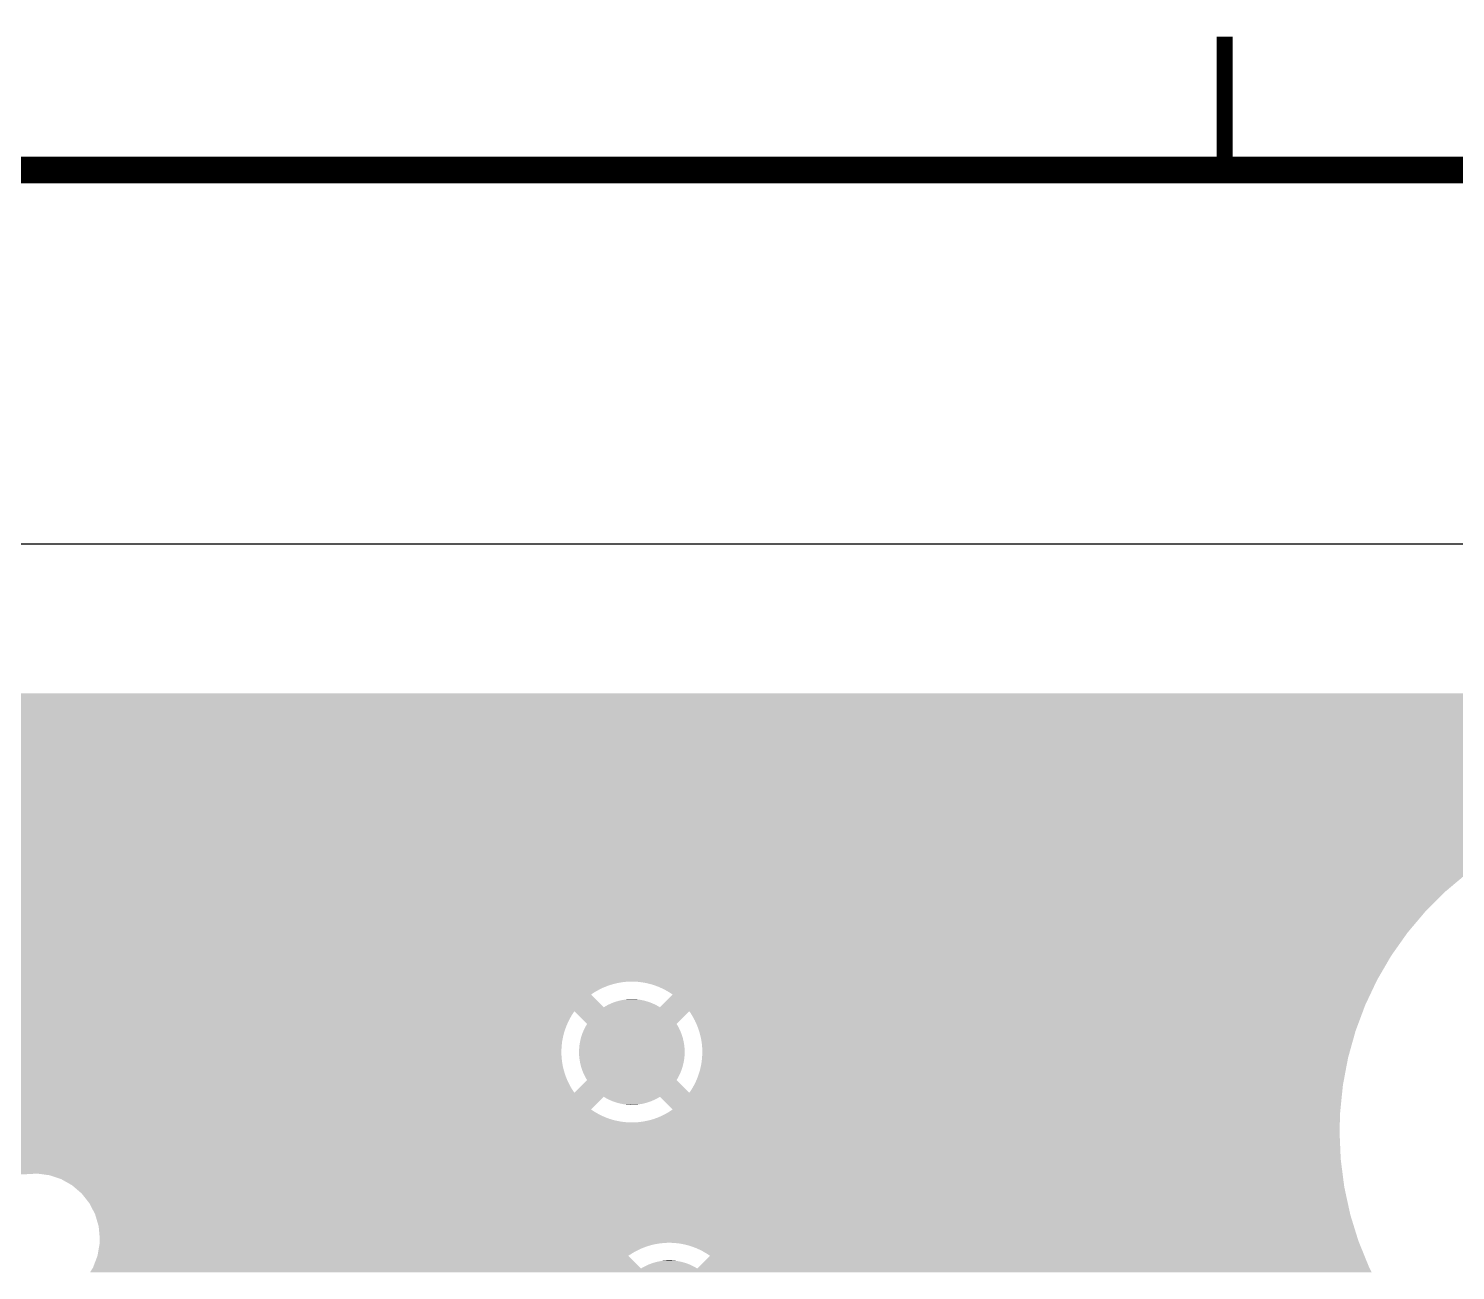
# Model space of a CAD drawing. Extents: x 295 to 953, y 10 to 290.
# Drawn here: x 810.84 to 837.55, y 264.4 to 287.65 of the extents above; entities that cross this region are included whole.
import ezdxf

# ---------------------------------------------------------------- set-up
doc = ezdxf.new("R2010")
doc.units = 0
doc.header["$LTSCALE"] = 5
doc.header["$MEASUREMENT"] = 0
doc.layers.get('0').update_dxf_attribs({"linetype": 'CONTINUOUS', "lineweight": 25})
doc.layers.add('GND1', color=7, linetype='CONTINUOUS')
doc.layers.add('테두리', color=3, linetype='CONTINUOUS')

# ---------------------------------------------------------------- blocks, each defined once
blk = doc.blocks.new('C')
at = {"layer": '테두리'}
for points, const_width in [([(356.25, 287.5), (356.25, 285)], 0.3), ([(15, 285), (15, 15), (405, 15), (405, 285), (15, 285)], 0.5)]:
    blk.add_lwpolyline(points, dxfattribs=dict(at, const_width=const_width))

msp = doc.modelspace()

# ---------------------------------------------------------------- linework, layer by layer
at = {"layer": 'GND1'}
msp.add_line((845.877, 277.997), (529.077, 277.997), dxfattribs=at)
for points in [[(528.145, 275.085), (528.447, 275.149), (846.804, 275.085), (846.502, 275.149)], [(528.447, 275.149), (528.447, 275.149), (846.502, 275.149), (846.501, 275.149)], [(528.448, 275.149), (528.758, 275.187), (846.501, 275.149), (846.191, 275.187)], [(528.758, 275.187), (528.76, 275.188), (846.191, 275.187), (846.19, 275.188)], [(528.761, 275.188), (529.133, 275.203), (846.19, 275.188), (845.821, 275.203)], [(529.133, 275.203), (529.134, 275.203), (845.821, 275.203), (845.82, 275.203)], [(527.268, 274.747), (527.539, 274.879), (847.681, 274.747), (847.41, 274.879)], [(527.539, 274.879), (527.54, 274.88), (847.41, 274.879), (847.409, 274.88)], [(527.54, 274.88), (527.832, 274.992), (847.409, 274.88), (847.117, 274.992)], [(527.832, 274.992), (527.833, 274.992), (847.117, 274.992), (847.116, 274.992)], [(527.833, 274.993), (528.144, 275.085), (847.115, 274.993), (846.805, 275.085)], [(527.833, 274.992), (527.833, 274.993), (847.116, 274.992), (847.115, 274.993)], [(528.144, 275.085), (528.145, 275.085), (846.805, 275.085), (846.804, 275.085)], [(526.748, 274.406), (527, 274.586), (848.203, 274.406), (847.953, 274.586)], [(527, 274.586), (527.001, 274.586), (847.953, 274.586), (847.952, 274.586)], [(527.001, 274.586), (527.262, 274.744), (847.952, 274.586), (847.688, 274.744)], [(527.262, 274.744), (527.263, 274.744), (847.688, 274.744), (847.687, 274.744)], [(527.263, 274.744), (527.267, 274.747), (847.687, 274.744), (847.682, 274.747)], [(527.267, 274.747), (527.268, 274.747), (847.682, 274.747), (847.681, 274.747)], [(526.576, 274.261), (526.739, 274.399), (848.372, 274.261), (848.21, 274.399)], [(526.739, 274.4), (526.747, 274.405), (848.209, 274.4), (848.203, 274.405)], [(526.739, 274.399), (526.739, 274.4), (848.21, 274.399), (848.209, 274.4)], [(526.747, 274.405), (526.748, 274.406), (848.203, 274.405), (848.203, 274.406)], [(690.859, 274.26), (690.797, 274.261), (848.373, 274.26), (848.372, 274.261)], [(690.922, 274.255), (690.859, 274.26), (848.38, 274.255), (848.373, 274.26)], [(690.984, 274.245), (690.922, 274.255), (848.391, 274.245), (848.38, 274.255)], [(691.045, 274.231), (690.984, 274.245), (848.408, 274.231), (848.391, 274.245)], [(691.105, 274.212), (691.045, 274.231), (848.429, 274.212), (848.408, 274.231)], [(691.14, 274.199), (691.105, 274.212), (848.445, 274.199), (848.429, 274.212)], [(691.141, 274.199), (691.14, 274.199), (848.446, 274.199), (848.445, 274.199)], [(691.163, 274.19), (691.141, 274.199), (848.455, 274.19), (848.446, 274.199)], [(691.22, 274.163), (691.163, 274.19), (848.481, 274.163), (848.455, 274.19)], [(691.2, 273.971), (691.327, 274.098), (848.674, 273.971), (848.547, 274.098)], [(691.275, 274.132), (691.22, 274.163), (848.512, 274.132), (848.481, 274.163)], [(691.327, 274.098), (691.275, 274.132), (848.547, 274.098), (848.512, 274.132)], [(526.21, 273.892), (526.249, 273.939), (848.741, 273.892), (848.701, 273.939)], [(691.168, 273.939), (691.2, 273.97), (848.701, 273.939), (848.674, 273.97)], [(691.2, 273.97), (691.2, 273.971), (848.674, 273.97), (848.674, 273.971)], [(691.557, 273.856), (691.533, 273.892), (848.771, 273.856), (848.741, 273.892)], [(691.589, 273.802), (691.557, 273.856), (848.817, 273.802), (848.771, 273.856)], [(691.617, 273.746), (691.589, 273.802), (848.865, 273.746), (848.817, 273.802)], [(691.623, 273.731), (691.617, 273.746), (848.878, 273.731), (848.865, 273.746)], [(691.623, 273.73), (691.623, 273.731), (848.879, 273.73), (848.878, 273.731)], [(691.641, 273.688), (691.623, 273.73), (848.909, 273.688), (848.879, 273.73)], [(691.661, 273.629), (691.641, 273.688), (848.951, 273.629), (848.909, 273.688)], [(691.676, 273.568), (691.661, 273.629), (848.994, 273.568), (848.951, 273.629)], [(691.677, 273.562), (691.676, 273.568), (848.998, 273.562), (848.994, 273.568)], [(734.927, 273.556), (734.865, 273.562), (849.002, 273.556), (848.998, 273.562)], [(734.989, 273.547), (734.927, 273.556), (849.009, 273.547), (849.002, 273.556)], [(735.051, 273.532), (734.989, 273.547), (849.019, 273.532), (849.009, 273.547)], [(735.11, 273.514), (735.051, 273.532), (849.032, 273.514), (849.019, 273.532)], [(735.169, 273.491), (735.11, 273.514), (849.048, 273.491), (849.032, 273.514)], [(735.187, 273.483), (735.169, 273.491), (849.054, 273.483), (849.048, 273.491)], [(691.68, 273.213), (691.684, 273.24), (849.215, 273.213), (849.199, 273.24)], [(735.174, 273.24), (735.333, 273.399), (849.199, 273.24), (849.104, 273.399)], [(735.188, 273.482), (735.187, 273.483), (849.055, 273.482), (849.054, 273.483)], [(735.226, 273.464), (735.188, 273.482), (849.065, 273.464), (849.055, 273.482)], [(735.28, 273.434), (735.226, 273.464), (849.084, 273.434), (849.065, 273.464)], [(735.333, 273.399), (735.28, 273.434), (849.104, 273.399), (849.084, 273.434)], [(691.675, 273.194), (691.679, 273.208), (849.225, 273.194), (849.218, 273.208)], [(691.679, 273.208), (691.68, 273.213), (849.218, 273.208), (849.215, 273.213)], [(735.562, 273.158), (735.538, 273.194), (849.242, 273.158), (849.225, 273.194)], [(735.594, 273.104), (735.562, 273.158), (849.269, 273.104), (849.242, 273.158)], [(735.601, 273.091), (735.594, 273.104), (849.275, 273.091), (849.269, 273.104)], [(735.604, 273.084), (735.601, 273.091), (841.129, 273.084), (841.651, 273.091)], [(735.622, 273.048), (735.604, 273.084), (840.769, 273.048), (841.129, 273.084)], [(735.629, 273.032), (735.622, 273.048), (840.61, 273.032), (840.769, 273.048)], [(735.646, 272.99), (735.629, 273.032), (840.385, 272.99), (840.61, 273.032)], [(735.664, 272.936), (735.646, 272.99), (840.097, 272.936), (840.385, 272.99)], [(735.666, 272.93), (735.664, 272.936), (840.077, 272.93), (840.097, 272.936)], [(735.682, 272.869), (735.666, 272.93), (839.858, 272.869), (840.077, 272.93)], [(735.693, 272.808), (735.682, 272.869), (839.636, 272.808), (839.858, 272.869)], [(735.694, 272.796), (735.693, 272.808), (839.594, 272.796), (839.636, 272.808)], [(735.699, 272.745), (735.694, 272.796), (839.458, 272.745), (839.594, 272.796)], [(735.702, 272.683), (735.699, 272.745), (839.289, 272.683), (839.458, 272.745)], [(735.653, 272.394), (735.671, 272.454), (838.64, 272.394), (838.766, 272.454)], [(735.671, 272.454), (735.685, 272.515), (838.766, 272.454), (838.895, 272.515)], [(735.685, 272.515), (735.695, 272.577), (838.895, 272.515), (839.026, 272.577)], [(735.695, 272.577), (735.698, 272.614), (839.026, 272.577), (839.105, 272.614)], [(735.698, 272.614), (735.701, 272.639), (839.105, 272.614), (839.173, 272.639)], [(735.701, 272.639), (735.702, 272.683), (839.173, 272.639), (839.289, 272.683)], [(720.315, 272.171), (720.314, 272.172), (838.256, 272.171), (838.258, 272.172)], [(720.322, 272.128), (720.315, 272.171), (838.182, 272.128), (838.256, 272.171)], [(735.538, 272.172), (735.573, 272.224), (838.258, 272.172), (838.347, 272.224)], [(735.573, 272.224), (735.603, 272.279), (838.347, 272.224), (838.441, 272.279)], [(735.603, 272.279), (735.63, 272.335), (838.441, 272.279), (838.538, 272.335)], [(735.63, 272.335), (735.652, 272.391), (838.538, 272.335), (838.633, 272.391)], [(735.652, 272.391), (735.653, 272.394), (838.633, 272.391), (838.64, 272.394)], [(720.323, 272.125), (720.322, 272.128), (838.179, 272.125), (838.182, 272.128)], [(735.147, 271.865), (735.204, 271.89), (837.809, 271.865), (837.845, 271.89)], [(735.333, 271.966), (735.174, 272.125), (837.953, 271.966), (838.179, 272.125)], [(735.204, 271.89), (735.259, 271.919), (837.845, 271.89), (837.886, 271.919)], [(735.259, 271.919), (735.313, 271.952), (837.886, 271.919), (837.933, 271.952)], [(735.313, 271.952), (735.333, 271.966), (837.933, 271.952), (837.953, 271.966)], [(720.236, 271.58), (720.263, 271.637), (837.462, 271.58), (837.529, 271.637)], [(720.263, 271.637), (720.286, 271.695), (837.529, 271.637), (837.599, 271.695)], [(720.286, 271.695), (720.304, 271.755), (837.599, 271.695), (837.67, 271.755)], [(720.304, 271.755), (720.315, 271.803), (837.67, 271.755), (837.726, 271.803)], [(734.841, 271.803), (734.903, 271.806), (837.726, 271.803), (837.731, 271.806)], [(734.903, 271.806), (734.966, 271.814), (837.731, 271.806), (837.74, 271.814)], [(734.966, 271.814), (735.027, 271.827), (837.74, 271.814), (837.755, 271.827)], [(735.027, 271.827), (735.029, 271.827), (837.755, 271.827), (837.756, 271.827)], [(735.029, 271.827), (735.088, 271.844), (837.756, 271.827), (837.779, 271.844)], [(735.088, 271.844), (735.147, 271.865), (837.779, 271.844), (837.809, 271.865)], [(632.253, 271.427), (632.204, 271.473), (837.291, 271.427), (837.338, 271.473)], [(719.966, 271.268), (719.807, 271.427), (837.132, 271.268), (837.291, 271.427)], [(720.171, 271.473), (720.183, 271.492), (837.338, 271.473), (837.356, 271.492)], [(720.183, 271.492), (720.206, 271.525), (837.356, 271.492), (837.397, 271.525)], [(720.206, 271.525), (720.236, 271.58), (837.397, 271.525), (837.462, 271.58)], [(632.792, 270.856), (632.571, 271.104), (836.762, 270.856), (836.972, 271.104)], [(719.474, 271.104), (719.536, 271.108), (836.972, 271.104), (836.975, 271.108)], [(719.536, 271.108), (719.599, 271.116), (836.975, 271.108), (836.981, 271.116)], [(719.599, 271.116), (719.633, 271.123), (836.981, 271.116), (836.987, 271.123)], [(719.633, 271.123), (719.66, 271.128), (836.987, 271.123), (836.993, 271.128)], [(719.66, 271.128), (719.721, 271.145), (836.993, 271.128), (837.01, 271.145)], [(719.721, 271.145), (719.78, 271.166), (837.01, 271.145), (837.031, 271.166)], [(719.78, 271.166), (719.837, 271.191), (837.031, 271.166), (837.056, 271.191)], [(719.837, 271.191), (719.892, 271.221), (837.056, 271.191), (837.085, 271.221)], [(719.892, 271.221), (719.946, 271.254), (837.085, 271.221), (837.118, 271.254)], [(719.946, 271.254), (719.966, 271.268), (837.118, 271.254), (837.132, 271.268)], [(632.891, 270.724), (632.792, 270.856), (836.651, 270.724), (836.762, 270.856)], [(633.105, 270.438), (632.891, 270.724), (836.449, 270.438), (836.651, 270.724)], [(633.192, 270.298), (633.105, 270.438), (836.35, 270.298), (836.449, 270.438)], [(633.263, 270.184), (633.192, 270.298), (836.283, 270.184), (836.35, 270.298)], [(656.884, 270.143), (656.677, 270.184), (836.26, 270.143), (836.283, 270.184)], [(657.078, 270.06), (656.884, 270.143), (836.211, 270.06), (836.26, 270.143)], [(657.25, 269.938), (657.078, 270.06), (836.14, 269.938), (836.211, 270.06)], [(657.333, 269.847), (657.25, 269.938), (836.087, 269.847), (836.14, 269.938)], [(657.367, 269.81), (657.333, 269.847), (836.069, 269.81), (836.087, 269.847)], [(760.014, 269.81), (759.937, 269.81), (822.095, 269.81), (822.103, 269.81)], [(760.069, 269.806), (760.014, 269.81), (822.027, 269.806), (822.095, 269.81)], [(760.09, 269.805), (760.069, 269.806), (822.015, 269.805), (822.027, 269.806)], [(760.148, 269.798), (760.09, 269.805), (821.95, 269.798), (822.015, 269.805)], [(760.167, 269.795), (760.148, 269.798), (821.937, 269.795), (821.95, 269.798)], [(760.225, 269.785), (760.167, 269.795), (821.875, 269.785), (821.937, 269.795)], [(760.242, 269.781), (760.225, 269.785), (821.861, 269.781), (821.875, 269.785)], [(760.3, 269.767), (760.242, 269.781), (821.8, 269.767), (821.861, 269.781)], [(760.317, 269.763), (760.3, 269.767), (821.786, 269.763), (821.8, 269.767)], [(760.374, 269.746), (760.317, 269.763), (821.726, 269.746), (821.786, 269.763)], [(822.257, 269.805), (822.18, 269.81), (836.066, 269.805), (836.069, 269.81)], [(822.333, 269.795), (822.257, 269.805), (836.062, 269.795), (836.066, 269.805)], [(822.409, 269.781), (822.333, 269.795), (836.055, 269.781), (836.062, 269.795)], [(822.483, 269.763), (822.409, 269.781), (836.047, 269.763), (836.055, 269.781)], [(822.557, 269.741), (822.483, 269.763), (836.036, 269.741), (836.047, 269.763)], [(760.39, 269.741), (760.374, 269.746), (821.713, 269.741), (821.726, 269.746)], [(760.447, 269.72), (760.39, 269.741), (821.654, 269.72), (821.713, 269.741)], [(760.462, 269.714), (760.447, 269.72), (821.641, 269.714), (821.654, 269.72)], [(760.517, 269.69), (760.462, 269.714), (821.583, 269.69), (821.641, 269.714)], [(760.493, 269.329), (760.731, 269.567), (821.608, 269.329), (821.371, 269.567)], [(760.532, 269.683), (760.517, 269.69), (821.57, 269.683), (821.583, 269.69)], [(760.586, 269.656), (760.532, 269.683), (821.515, 269.656), (821.57, 269.683)], [(760.601, 269.648), (760.586, 269.656), (821.502, 269.648), (821.515, 269.656)], [(760.653, 269.618), (760.601, 269.648), (821.448, 269.618), (821.502, 269.648)], [(760.667, 269.61), (760.653, 269.618), (821.435, 269.61), (821.448, 269.618)], [(760.717, 269.576), (760.667, 269.61), (821.383, 269.576), (821.435, 269.61)], [(760.731, 269.567), (760.717, 269.576), (821.371, 269.567), (821.383, 269.576)], [(822.629, 269.714), (822.557, 269.741), (836.023, 269.714), (836.036, 269.741)], [(822.699, 269.683), (822.629, 269.714), (836.009, 269.683), (836.023, 269.714)], [(822.767, 269.648), (822.699, 269.683), (835.992, 269.648), (836.009, 269.683)], [(822.706, 269.376), (822.897, 269.567), (835.863, 269.376), (835.954, 269.567)], [(822.833, 269.61), (822.767, 269.648), (835.974, 269.61), (835.992, 269.648)], [(822.897, 269.567), (822.833, 269.61), (835.954, 269.567), (835.974, 269.61)], [(741.746, 269.255), (741.641, 269.329), (835.818, 269.255), (835.845, 269.329)], [(761.069, 269.217), (761.043, 269.255), (821.033, 269.217), (821.059, 269.255)], [(821.296, 269.017), (821.059, 269.255), (822.972, 269.017), (823.209, 269.255)], [(821.608, 269.329), (821.647, 269.352), (822.66, 269.329), (822.621, 269.352)], [(821.647, 269.352), (821.667, 269.363), (822.621, 269.352), (822.602, 269.363)], [(821.667, 269.363), (821.705, 269.383), (822.602, 269.363), (822.562, 269.383)], [(821.705, 269.383), (821.727, 269.392), (822.562, 269.383), (822.543, 269.392)], [(821.727, 269.392), (821.766, 269.41), (822.543, 269.392), (822.5, 269.41)], [(821.766, 269.41), (821.788, 269.418), (822.5, 269.41), (822.481, 269.418)], [(821.788, 269.418), (821.829, 269.432), (822.481, 269.418), (822.438, 269.432)], [(821.829, 269.432), (821.852, 269.439), (822.438, 269.432), (822.418, 269.439)], [(821.852, 269.439), (821.893, 269.451), (822.418, 269.439), (822.373, 269.451)], [(821.893, 269.451), (821.917, 269.456), (822.373, 269.451), (822.354, 269.456)], [(821.917, 269.456), (821.958, 269.465), (822.354, 269.456), (822.308, 269.465)], [(821.958, 269.465), (821.983, 269.469), (822.308, 269.465), (822.289, 269.469)], [(821.983, 269.469), (822.024, 269.474), (822.289, 269.469), (822.241, 269.474)], [(822.024, 269.474), (822.052, 269.477), (822.241, 269.474), (822.223, 269.477)], [(822.052, 269.477), (822.09, 269.48), (822.223, 269.477), (822.17, 269.48)], [(822.09, 269.48), (822.156, 269.48), (822.17, 269.48), (822.156, 269.48)], [(822.66, 269.329), (822.706, 269.376), (835.845, 269.329), (835.863, 269.376)], [(823.236, 269.217), (823.209, 269.255), (835.803, 269.217), (835.818, 269.255)], [(761.085, 269.191), (761.069, 269.217), (821.016, 269.191), (821.033, 269.217)], [(761.109, 269.151), (761.085, 269.191), (820.993, 269.151), (821.016, 269.191)], [(761.124, 269.125), (761.109, 269.151), (820.977, 269.125), (820.993, 269.151)], [(761.146, 269.084), (761.124, 269.125), (820.956, 269.084), (820.977, 269.125)], [(761.159, 269.056), (761.146, 269.084), (820.942, 269.056), (820.956, 269.084)], [(761.178, 269.014), (761.159, 269.056), (820.924, 269.014), (820.942, 269.056)], [(761.19, 268.986), (761.178, 269.014), (820.912, 268.986), (820.924, 269.014)], [(761.207, 268.943), (761.19, 268.986), (820.896, 268.943), (820.912, 268.986)], [(821.253, 268.94), (821.263, 268.96), (823.016, 268.94), (823.005, 268.96)], [(821.263, 268.96), (821.285, 268.998), (823.005, 268.96), (822.983, 268.998)], [(821.285, 268.998), (821.296, 269.017), (822.983, 268.998), (822.972, 269.017)], [(823.276, 269.151), (823.236, 269.217), (835.779, 269.151), (835.803, 269.217)], [(823.312, 269.084), (823.276, 269.151), (835.754, 269.084), (835.779, 269.151)], [(823.345, 269.014), (823.312, 269.084), (835.728, 269.014), (835.754, 269.084)], [(823.373, 268.943), (823.345, 269.014), (835.701, 268.943), (835.728, 269.014)], [(761.216, 268.914), (761.207, 268.943), (820.885, 268.914), (820.896, 268.943)], [(761.231, 268.87), (761.216, 268.914), (820.871, 268.87), (820.885, 268.914)], [(761.239, 268.841), (761.231, 268.87), (820.862, 268.841), (820.871, 268.87)], [(761.251, 268.796), (761.239, 268.841), (820.851, 268.796), (820.862, 268.841)], [(761.257, 268.766), (761.251, 268.796), (820.844, 268.766), (820.851, 268.796)], [(761.266, 268.721), (761.257, 268.766), (820.836, 268.721), (820.844, 268.766)], [(761.271, 268.691), (761.266, 268.721), (820.83, 268.691), (820.836, 268.721)], [(761.277, 268.645), (761.271, 268.691), (820.825, 268.645), (820.83, 268.691)], [(821.157, 268.646), (821.166, 268.69), (823.11, 268.646), (823.103, 268.69)], [(821.166, 268.69), (821.17, 268.711), (823.103, 268.69), (823.098, 268.711)], [(821.17, 268.711), (821.181, 268.754), (823.098, 268.711), (823.088, 268.754)], [(821.181, 268.754), (821.187, 268.776), (823.088, 268.754), (823.081, 268.776)], [(821.187, 268.776), (821.201, 268.818), (823.081, 268.776), (823.068, 268.818)], [(821.201, 268.818), (821.208, 268.839), (823.068, 268.818), (823.06, 268.839)], [(821.208, 268.839), (821.225, 268.88), (823.06, 268.839), (823.044, 268.88)], [(821.225, 268.88), (821.233, 268.9), (823.044, 268.88), (823.034, 268.9)], [(821.233, 268.9), (821.253, 268.94), (823.034, 268.9), (823.016, 268.94)], [(823.392, 268.887), (823.373, 268.943), (835.68, 268.887), (835.701, 268.943)], [(823.397, 268.87), (823.392, 268.887), (835.675, 268.87), (835.68, 268.887)], [(823.417, 268.796), (823.397, 268.87), (835.655, 268.796), (835.675, 268.87)], [(823.433, 268.721), (823.417, 268.796), (835.634, 268.721), (835.655, 268.796)], [(823.444, 268.645), (823.433, 268.721), (835.612, 268.645), (835.634, 268.721)], [(761.28, 268.614), (761.277, 268.645), (820.821, 268.614), (820.825, 268.645)], [(761.284, 268.568), (761.28, 268.614), (820.818, 268.568), (820.821, 268.614)], [(761.283, 268.413), (761.286, 268.445), (820.818, 268.413), (820.816, 268.445)], [(761.285, 268.538), (761.284, 268.568), (820.816, 268.538), (820.818, 268.568)], [(761.286, 268.492), (761.285, 268.538), (820.816, 268.492), (820.816, 268.538)], [(761.286, 268.461), (761.286, 268.492), (820.816, 268.461), (820.816, 268.492)], [(761.286, 268.445), (761.286, 268.461), (820.816, 268.445), (820.816, 268.461)], [(821.145, 268.514), (821.148, 268.558), (823.122, 268.514), (823.121, 268.558)], [(821.145, 268.492), (821.145, 268.514), (823.123, 268.492), (823.122, 268.514)], [(821.146, 268.469), (821.145, 268.492), (823.123, 268.469), (823.123, 268.492)], [(821.147, 268.425), (821.146, 268.469), (823.12, 268.425), (823.123, 268.469)], [(821.149, 268.403), (821.147, 268.425), (823.119, 268.403), (823.12, 268.425)], [(821.148, 268.558), (821.149, 268.58), (823.121, 268.558), (823.119, 268.58)], [(821.149, 268.58), (821.154, 268.624), (823.119, 268.58), (823.114, 268.624)], [(821.154, 268.624), (821.157, 268.646), (823.114, 268.624), (823.11, 268.646)], [(823.451, 268.568), (823.444, 268.645), (835.591, 268.568), (835.612, 268.645)], [(823.448, 268.384), (823.452, 268.445), (835.54, 268.384), (835.557, 268.445)], [(823.453, 268.492), (823.451, 268.568), (835.57, 268.492), (835.591, 268.568)], [(823.452, 268.445), (823.453, 268.492), (835.557, 268.445), (835.57, 268.492)], [(765.678, 268.408), (765.602, 268.413), (820.818, 268.408), (820.818, 268.413)], [(765.755, 268.398), (765.678, 268.408), (820.819, 268.398), (820.818, 268.408)], [(765.83, 268.384), (765.755, 268.398), (820.82, 268.384), (820.819, 268.398)], [(765.905, 268.366), (765.831, 268.384), (820.822, 268.366), (820.82, 268.384)], [(765.978, 268.344), (765.905, 268.366), (820.824, 268.344), (820.822, 268.366)], [(766.05, 268.317), (765.978, 268.344), (820.827, 268.317), (820.824, 268.344)], [(766.062, 268.312), (766.05, 268.317), (820.828, 268.312), (820.827, 268.317)], [(783.792, 268.308), (783.762, 268.312), (820.828, 268.308), (820.828, 268.312)], [(783.993, 268.281), (783.792, 268.308), (820.833, 268.281), (820.828, 268.308)], [(784.138, 268.232), (783.993, 268.281), (820.841, 268.232), (820.833, 268.281)], [(784.214, 268.206), (784.138, 268.232), (820.847, 268.206), (820.841, 268.232)], [(784.3, 268.158), (784.214, 268.206), (820.858, 268.158), (820.847, 268.206)], [(784.417, 268.091), (784.3, 268.158), (820.878, 268.091), (820.858, 268.158)], [(821.154, 268.359), (821.149, 268.403), (823.114, 268.359), (823.119, 268.403)], [(821.158, 268.337), (821.154, 268.359), (823.111, 268.337), (823.114, 268.359)], [(821.165, 268.293), (821.158, 268.337), (823.103, 268.293), (823.111, 268.337)], [(821.17, 268.272), (821.165, 268.293), (823.098, 268.272), (823.103, 268.293)], [(821.181, 268.229), (821.17, 268.272), (823.087, 268.229), (823.098, 268.272)], [(821.187, 268.207), (821.181, 268.229), (823.081, 268.207), (823.087, 268.229)], [(821.2, 268.165), (821.187, 268.207), (823.067, 268.165), (823.081, 268.207)], [(821.208, 268.144), (821.2, 268.165), (823.06, 268.144), (823.067, 268.165)], [(823.406, 268.143), (823.424, 268.217), (835.494, 268.143), (835.508, 268.217)], [(823.424, 268.217), (823.438, 268.293), (835.508, 268.217), (835.523, 268.293)], [(823.438, 268.293), (823.447, 268.369), (835.523, 268.293), (835.537, 268.369)], [(823.447, 268.369), (823.448, 268.384), (835.537, 268.369), (835.54, 268.384)], [(784.426, 268.084), (784.417, 268.091), (820.88, 268.084), (820.878, 268.091)], [(784.51, 268.012), (784.426, 268.084), (820.906, 268.012), (820.88, 268.084)], [(784.592, 267.941), (784.51, 268.012), (820.936, 267.941), (820.906, 268.012)], [(784.594, 267.94), (784.592, 267.941), (820.936, 267.94), (820.936, 267.941)], [(784.648, 267.872), (784.594, 267.94), (820.97, 267.872), (820.936, 267.94)], [(821.059, 267.728), (821.296, 267.966), (823.209, 267.728), (822.972, 267.966)], [(821.224, 268.103), (821.208, 268.144), (823.043, 268.103), (823.06, 268.144)], [(821.234, 268.083), (821.224, 268.103), (823.035, 268.083), (823.043, 268.103)], [(821.253, 268.043), (821.234, 268.083), (823.015, 268.043), (823.035, 268.083)], [(821.263, 268.023), (821.253, 268.043), (823.005, 268.023), (823.015, 268.043)], [(821.285, 267.985), (821.263, 268.023), (822.983, 267.985), (823.005, 268.023)], [(821.296, 267.966), (821.285, 267.985), (822.972, 267.966), (822.983, 267.985)], [(823.298, 267.872), (823.326, 267.927), (835.443, 267.872), (835.454, 267.927)], [(823.326, 267.927), (823.357, 267.997), (835.454, 267.927), (835.467, 267.997)], [(823.357, 267.997), (823.383, 268.069), (835.467, 267.997), (835.48, 268.069)], [(823.383, 268.069), (823.406, 268.143), (835.48, 268.069), (835.494, 268.143)], [(784.7, 267.805), (784.648, 267.872), (821.008, 267.805), (820.97, 267.872)], [(784.739, 267.757), (784.7, 267.805), (821.039, 267.757), (821.008, 267.805)], [(784.747, 267.741), (784.739, 267.757), (821.05, 267.741), (821.039, 267.757)], [(784.754, 267.728), (784.747, 267.741), (821.059, 267.728), (821.05, 267.741)], [(784.793, 267.654), (784.754, 267.728), (835.421, 267.654), (835.429, 267.728)], [(784.846, 267.55), (784.793, 267.654), (821.505, 267.55), (821.608, 267.654)], [(821.648, 267.631), (821.608, 267.654), (822.622, 267.631), (822.66, 267.654)], [(821.666, 267.62), (821.648, 267.631), (822.601, 267.62), (822.622, 267.631)], [(821.707, 267.6), (821.666, 267.62), (822.563, 267.6), (822.601, 267.62)], [(822.897, 267.416), (822.66, 267.654), (835.397, 267.416), (835.421, 267.654)], [(823.209, 267.728), (823.252, 267.792), (835.429, 267.728), (835.435, 267.792)], [(823.252, 267.792), (823.291, 267.858), (835.435, 267.792), (835.442, 267.858)], [(823.291, 267.858), (823.298, 267.872), (835.442, 267.858), (835.443, 267.872)], [(784.886, 267.416), (784.846, 267.55), (821.371, 267.416), (821.505, 267.55)], [(784.899, 267.374), (784.886, 267.416), (821.435, 267.374), (821.371, 267.416)], [(784.91, 267.335), (784.899, 267.374), (821.501, 267.335), (821.435, 267.374)], [(821.725, 267.591), (821.707, 267.6), (822.541, 267.591), (822.563, 267.6)], [(821.768, 267.573), (821.725, 267.591), (822.502, 267.573), (822.541, 267.591)], [(821.787, 267.565), (821.768, 267.573), (822.48, 267.565), (822.502, 267.573)], [(821.83, 267.551), (821.787, 267.565), (822.439, 267.551), (822.48, 267.565)], [(821.85, 267.544), (821.83, 267.551), (822.416, 267.544), (822.439, 267.551)], [(821.895, 267.532), (821.85, 267.544), (822.375, 267.532), (822.416, 267.544)], [(821.914, 267.527), (821.895, 267.532), (822.352, 267.527), (822.375, 267.532)], [(821.96, 267.518), (821.914, 267.527), (822.31, 267.518), (822.352, 267.527)], [(821.979, 267.515), (821.96, 267.518), (822.285, 267.515), (822.31, 267.518)], [(822.028, 267.509), (821.979, 267.515), (822.245, 267.509), (822.285, 267.515)], [(822.045, 267.507), (822.028, 267.509), (822.216, 267.507), (822.245, 267.509)], [(822.099, 267.504), (822.045, 267.507), (822.178, 267.504), (822.216, 267.507)], [(822.112, 267.503), (822.099, 267.504), (822.112, 267.503), (822.178, 267.504)], [(822.754, 267.327), (822.797, 267.352), (835.39, 267.327), (835.391, 267.352)], [(822.797, 267.352), (822.82, 267.365), (835.391, 267.352), (835.392, 267.365)], [(822.82, 267.365), (822.885, 267.407), (835.392, 267.365), (835.396, 267.407)], [(822.885, 267.407), (822.897, 267.416), (835.396, 267.407), (835.397, 267.416)], [(784.912, 267.327), (784.91, 267.335), (821.517, 267.327), (821.501, 267.335)], [(784.915, 267.3), (784.912, 267.327), (821.569, 267.3), (821.517, 267.327)], [(784.918, 267.269), (784.915, 267.3), (821.64, 267.269), (821.569, 267.3)], [(784.921, 267.242), (784.918, 267.269), (821.712, 267.242), (821.64, 267.269)], [(784.923, 267.22), (784.921, 267.242), (821.785, 267.22), (821.712, 267.242)], [(784.924, 267.202), (784.923, 267.22), (821.86, 267.202), (821.785, 267.22)], [(784.926, 267.188), (784.924, 267.202), (821.935, 267.188), (821.86, 267.202)], [(784.927, 267.179), (784.926, 267.188), (822.011, 267.179), (821.935, 267.188)], [(784.927, 267.174), (784.927, 267.179), (822.088, 267.174), (822.011, 267.179)], [(784.927, 267.173), (784.927, 267.174), (822.165, 267.173), (822.088, 267.174)], [(784.935, 267.095), (784.927, 267.173), (835.383, 267.095), (835.385, 267.173)], [(784.931, 267.003), (784.935, 267.095), (835.38, 267.003), (835.383, 267.095)], [(822.165, 267.173), (822.241, 267.177), (835.385, 267.173), (835.386, 267.177)], [(822.241, 267.177), (822.318, 267.186), (835.386, 267.177), (835.386, 267.186)], [(822.318, 267.186), (822.393, 267.199), (835.386, 267.186), (835.386, 267.199)], [(822.393, 267.199), (822.468, 267.216), (835.386, 267.199), (835.387, 267.216)], [(822.468, 267.216), (822.542, 267.237), (835.387, 267.216), (835.387, 267.237)], [(822.542, 267.237), (822.614, 267.263), (835.387, 267.237), (835.388, 267.263)], [(822.614, 267.263), (822.685, 267.293), (835.388, 267.263), (835.389, 267.293)], [(822.685, 267.293), (822.754, 267.327), (835.389, 267.293), (835.39, 267.327)], [(784.892, 266.773), (784.931, 267), (835.39, 266.773), (835.38, 267)], [(784.931, 267), (784.931, 267.003), (835.38, 267), (835.38, 267.003)], [(784.761, 266.478), (784.809, 266.555), (835.403, 266.478), (835.399, 266.555)], [(784.809, 266.555), (784.892, 266.773), (835.399, 266.555), (835.39, 266.773)], [(784.556, 266.216), (784.686, 266.357), (835.437, 266.216), (835.418, 266.357)], [(784.686, 266.357), (784.761, 266.478), (835.418, 266.357), (835.403, 266.478)], [(784.544, 266.203), (784.556, 266.216), (810.771, 266.203), (811.004, 266.216)], [(811.235, 266.185), (811.004, 266.216), (835.441, 266.185), (835.437, 266.216)], [(811.456, 266.111), (811.235, 266.185), (835.45, 266.111), (835.441, 266.185)], [(811.659, 265.996), (811.456, 266.111), (835.465, 265.996), (835.45, 266.111)], [(811.699, 265.961), (811.659, 265.996), (835.47, 265.961), (835.465, 265.996)], [(811.836, 265.844), (811.699, 265.961), (835.495, 265.844), (835.47, 265.961)], [(811.98, 265.662), (811.836, 265.844), (835.535, 265.662), (835.495, 265.844)], [(812.088, 265.455), (811.98, 265.662), (835.58, 265.455), (835.535, 265.662)], [(812.089, 265.451), (812.088, 265.455), (835.58, 265.451), (835.58, 265.455)], [(812.154, 265.231), (812.089, 265.451), (835.648, 265.231), (835.58, 265.451)], [(812.176, 264.999), (812.154, 265.231), (835.72, 264.999), (835.648, 265.231)], [(812.173, 264.921), (812.174, 264.952), (835.748, 264.921), (835.735, 264.952)], [(812.174, 264.952), (812.176, 264.999), (835.735, 264.952), (835.72, 264.999)], [(812.05, 264.46), (812.133, 264.678), (822.287, 264.46), (822.069, 264.678)], [(812.133, 264.678), (812.135, 264.686), (822.069, 264.678), (822.082, 264.686)], [(812.135, 264.686), (812.142, 264.728), (822.082, 264.686), (822.146, 264.728)], [(812.142, 264.728), (812.148, 264.766), (822.146, 264.728), (822.213, 264.766)], [(812.148, 264.766), (812.154, 264.8), (822.213, 264.766), (822.282, 264.8)], [(812.154, 264.8), (812.159, 264.83), (822.282, 264.8), (822.353, 264.83)], [(812.159, 264.83), (812.164, 264.856), (822.353, 264.83), (822.425, 264.856)], [(812.164, 264.856), (812.168, 264.878), (822.425, 264.856), (822.498, 264.878)], [(812.168, 264.878), (812.171, 264.895), (822.498, 264.878), (822.573, 264.895)], [(812.171, 264.895), (812.173, 264.907), (822.573, 264.895), (822.645, 264.907)], [(812.173, 264.916), (812.173, 264.921), (822.725, 264.916), (822.802, 264.921)], [(812.173, 264.908), (812.173, 264.916), (822.649, 264.908), (822.725, 264.916)], [(812.173, 264.907), (812.173, 264.908), (822.645, 264.907), (822.649, 264.908)], [(822.879, 264.92), (822.802, 264.921), (835.748, 264.92), (835.748, 264.921)], [(822.955, 264.915), (822.879, 264.92), (835.75, 264.915), (835.748, 264.92)], [(823.032, 264.906), (822.955, 264.915), (835.754, 264.906), (835.75, 264.915)], [(823.107, 264.892), (823.032, 264.906), (835.759, 264.892), (835.754, 264.906)], [(823.182, 264.874), (823.107, 264.892), (835.766, 264.874), (835.759, 264.892)], [(823.255, 264.851), (823.182, 264.874), (835.776, 264.851), (835.766, 264.874)], [(823.327, 264.825), (823.255, 264.851), (835.786, 264.825), (835.776, 264.851)], [(823.397, 264.794), (823.327, 264.825), (835.799, 264.794), (835.786, 264.825)], [(823.387, 264.469), (823.596, 264.677), (835.931, 264.469), (835.846, 264.677)], [(823.466, 264.759), (823.397, 264.794), (835.813, 264.759), (835.799, 264.794)], [(823.532, 264.72), (823.466, 264.759), (835.829, 264.72), (835.813, 264.759)], [(823.596, 264.677), (823.532, 264.72), (835.846, 264.677), (835.829, 264.72)], [(811.992, 264.365), (812.038, 264.44), (835.983, 264.365), (835.946, 264.44)], [(812.038, 264.44), (812.05, 264.46), (822.307, 264.44), (822.287, 264.46)], [(822.307, 264.44), (822.345, 264.463), (823.358, 264.44), (823.319, 264.463)], [(822.345, 264.463), (822.365, 264.473), (823.319, 264.463), (823.301, 264.473)], [(822.365, 264.473), (822.404, 264.493), (823.301, 264.473), (823.26, 264.493)], [(822.404, 264.493), (822.425, 264.503), (823.26, 264.493), (823.241, 264.503)], [(822.425, 264.503), (822.465, 264.52), (823.241, 264.503), (823.199, 264.52)], [(822.465, 264.52), (822.487, 264.528), (823.199, 264.52), (823.18, 264.528)], [(822.487, 264.528), (822.527, 264.543), (823.18, 264.528), (823.136, 264.543)], [(822.527, 264.543), (822.55, 264.549), (823.136, 264.543), (823.117, 264.549)], [(822.55, 264.549), (822.591, 264.561), (823.117, 264.549), (823.072, 264.561)], [(822.591, 264.561), (822.615, 264.566), (823.072, 264.561), (823.052, 264.566)], [(822.615, 264.566), (822.656, 264.575), (823.052, 264.566), (823.006, 264.575)], [(822.656, 264.575), (822.681, 264.579), (823.006, 264.575), (822.987, 264.579)], [(822.681, 264.579), (822.722, 264.585), (822.987, 264.579), (822.939, 264.585)], [(822.722, 264.585), (822.75, 264.587), (822.939, 264.585), (822.921, 264.587)], [(822.75, 264.587), (822.788, 264.59), (822.921, 264.587), (822.868, 264.59)], [(822.788, 264.59), (822.855, 264.591), (822.868, 264.59), (822.855, 264.591)], [(823.358, 264.44), (823.387, 264.469), (835.946, 264.44), (835.931, 264.469)]]:
    msp.add_solid(points, dxfattribs=at)

# ---------------------------------------------------------------- block references
msp.add_blockref('C', (476.978, 0))

doc.saveas('drawing.dxf')
